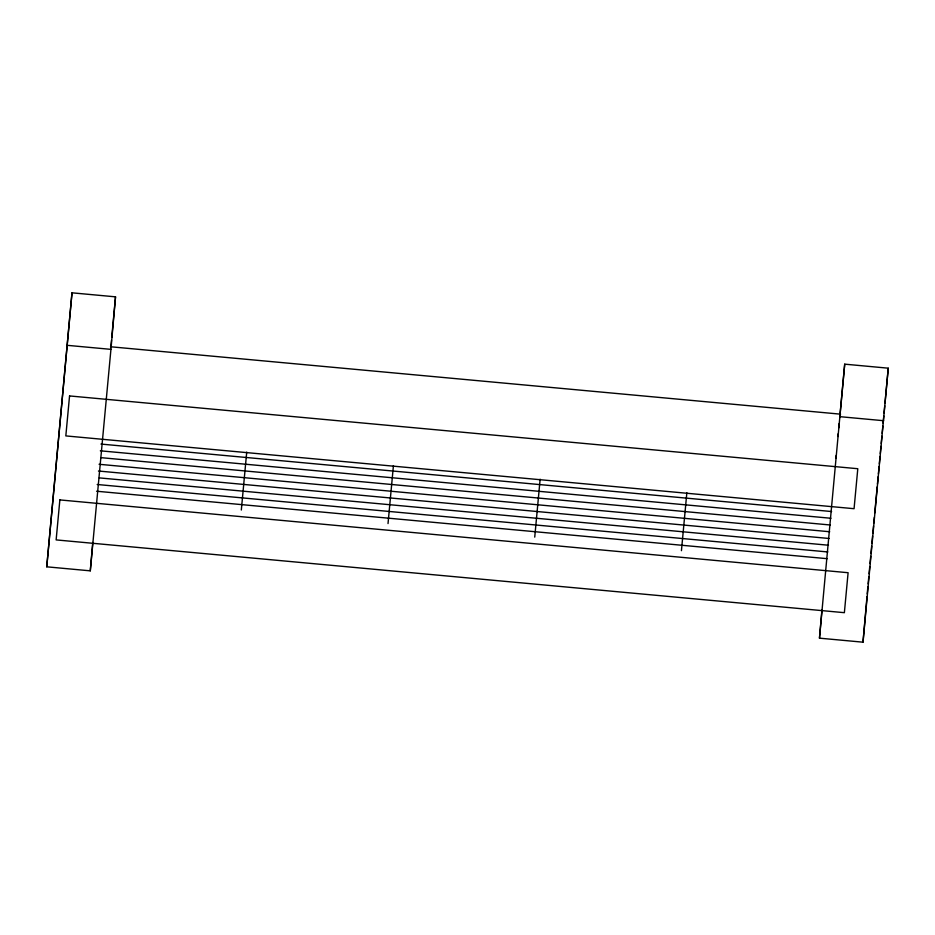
<?xml version="1.0" encoding="UTF-8"?>
<svg xmlns="http://www.w3.org/2000/svg" width="935" height="935" viewBox="0 0 935 935"><rect width="100%" height="100%" fill="white"/><g stroke="black" fill="none" stroke-linecap="round" stroke-linejoin="round"><path stroke-width="1.4" d="M46.75 566.82L71.995 292.819L115.531 296.839L110.938 349.363L90.286 570.841L46.75 566.82L71.995 292.819M90.286 570.841L92.764 542.44M839.723 417.723L844.714 364.159L888.25 368.18L863.005 642.181L819.469 638.161L821.958 609.772M819.469 638.161L844.714 364.159M863.005 642.181L866.979 596.752M867.224 593.912L867.867 586.759M110.809 347.493L111.475 340.258M111.744 337.36L115.531 296.839M241.323 510.031L246.723 452.096M388.025 523.577L393.425 465.642M534.738 537.122L540.138 479.188M681.44 550.668L686.851 492.733M835.948 458.255L836.217 455.357M837.97 436.54L838.239 433.641M838.777 427.856L839.186 423.508M868.136 583.872L868.814 576.626M869.082 573.739L869.76 566.493M870.029 563.606L870.707 556.36M870.976 553.473L871.654 546.227M871.923 543.34L872.589 536.094M872.869 533.207L873.535 525.961M873.804 523.074L874.354 517.277M874.751 512.941L877.182 486.878M877.451 483.991L878.129 476.745M878.397 473.858L879.075 466.612M879.344 463.725L880.022 456.479M880.291 453.592L880.957 446.346M881.237 443.459L881.904 436.213M882.172 433.326L882.85 426.091M883.119 423.193L883.797 415.958M884.066 413.06L884.744 405.825M885.013 402.927L888.25 368.18M110.505 346.756L840.577 414.17M67.402 345.342L110.938 349.363M840.121 416.694L883.657 420.715M100.968 444.067L831.601 511.538M100.337 450.81L830.97 518.27M101.167 457.671L830.338 525.002M99.075 464.274L829.719 531.746M98.455 471.018L829.088 538.478M99.274 477.89L828.457 545.222M97.193 484.494L827.826 551.954M96.574 491.226L827.206 558.686M59.863 499.921L56.135 539.904L844.375 612.682L848.103 572.711L59.863 499.921M69.552 395.937L65.824 435.909L854.064 508.698L857.792 468.716L69.552 395.937"/></g></svg>
